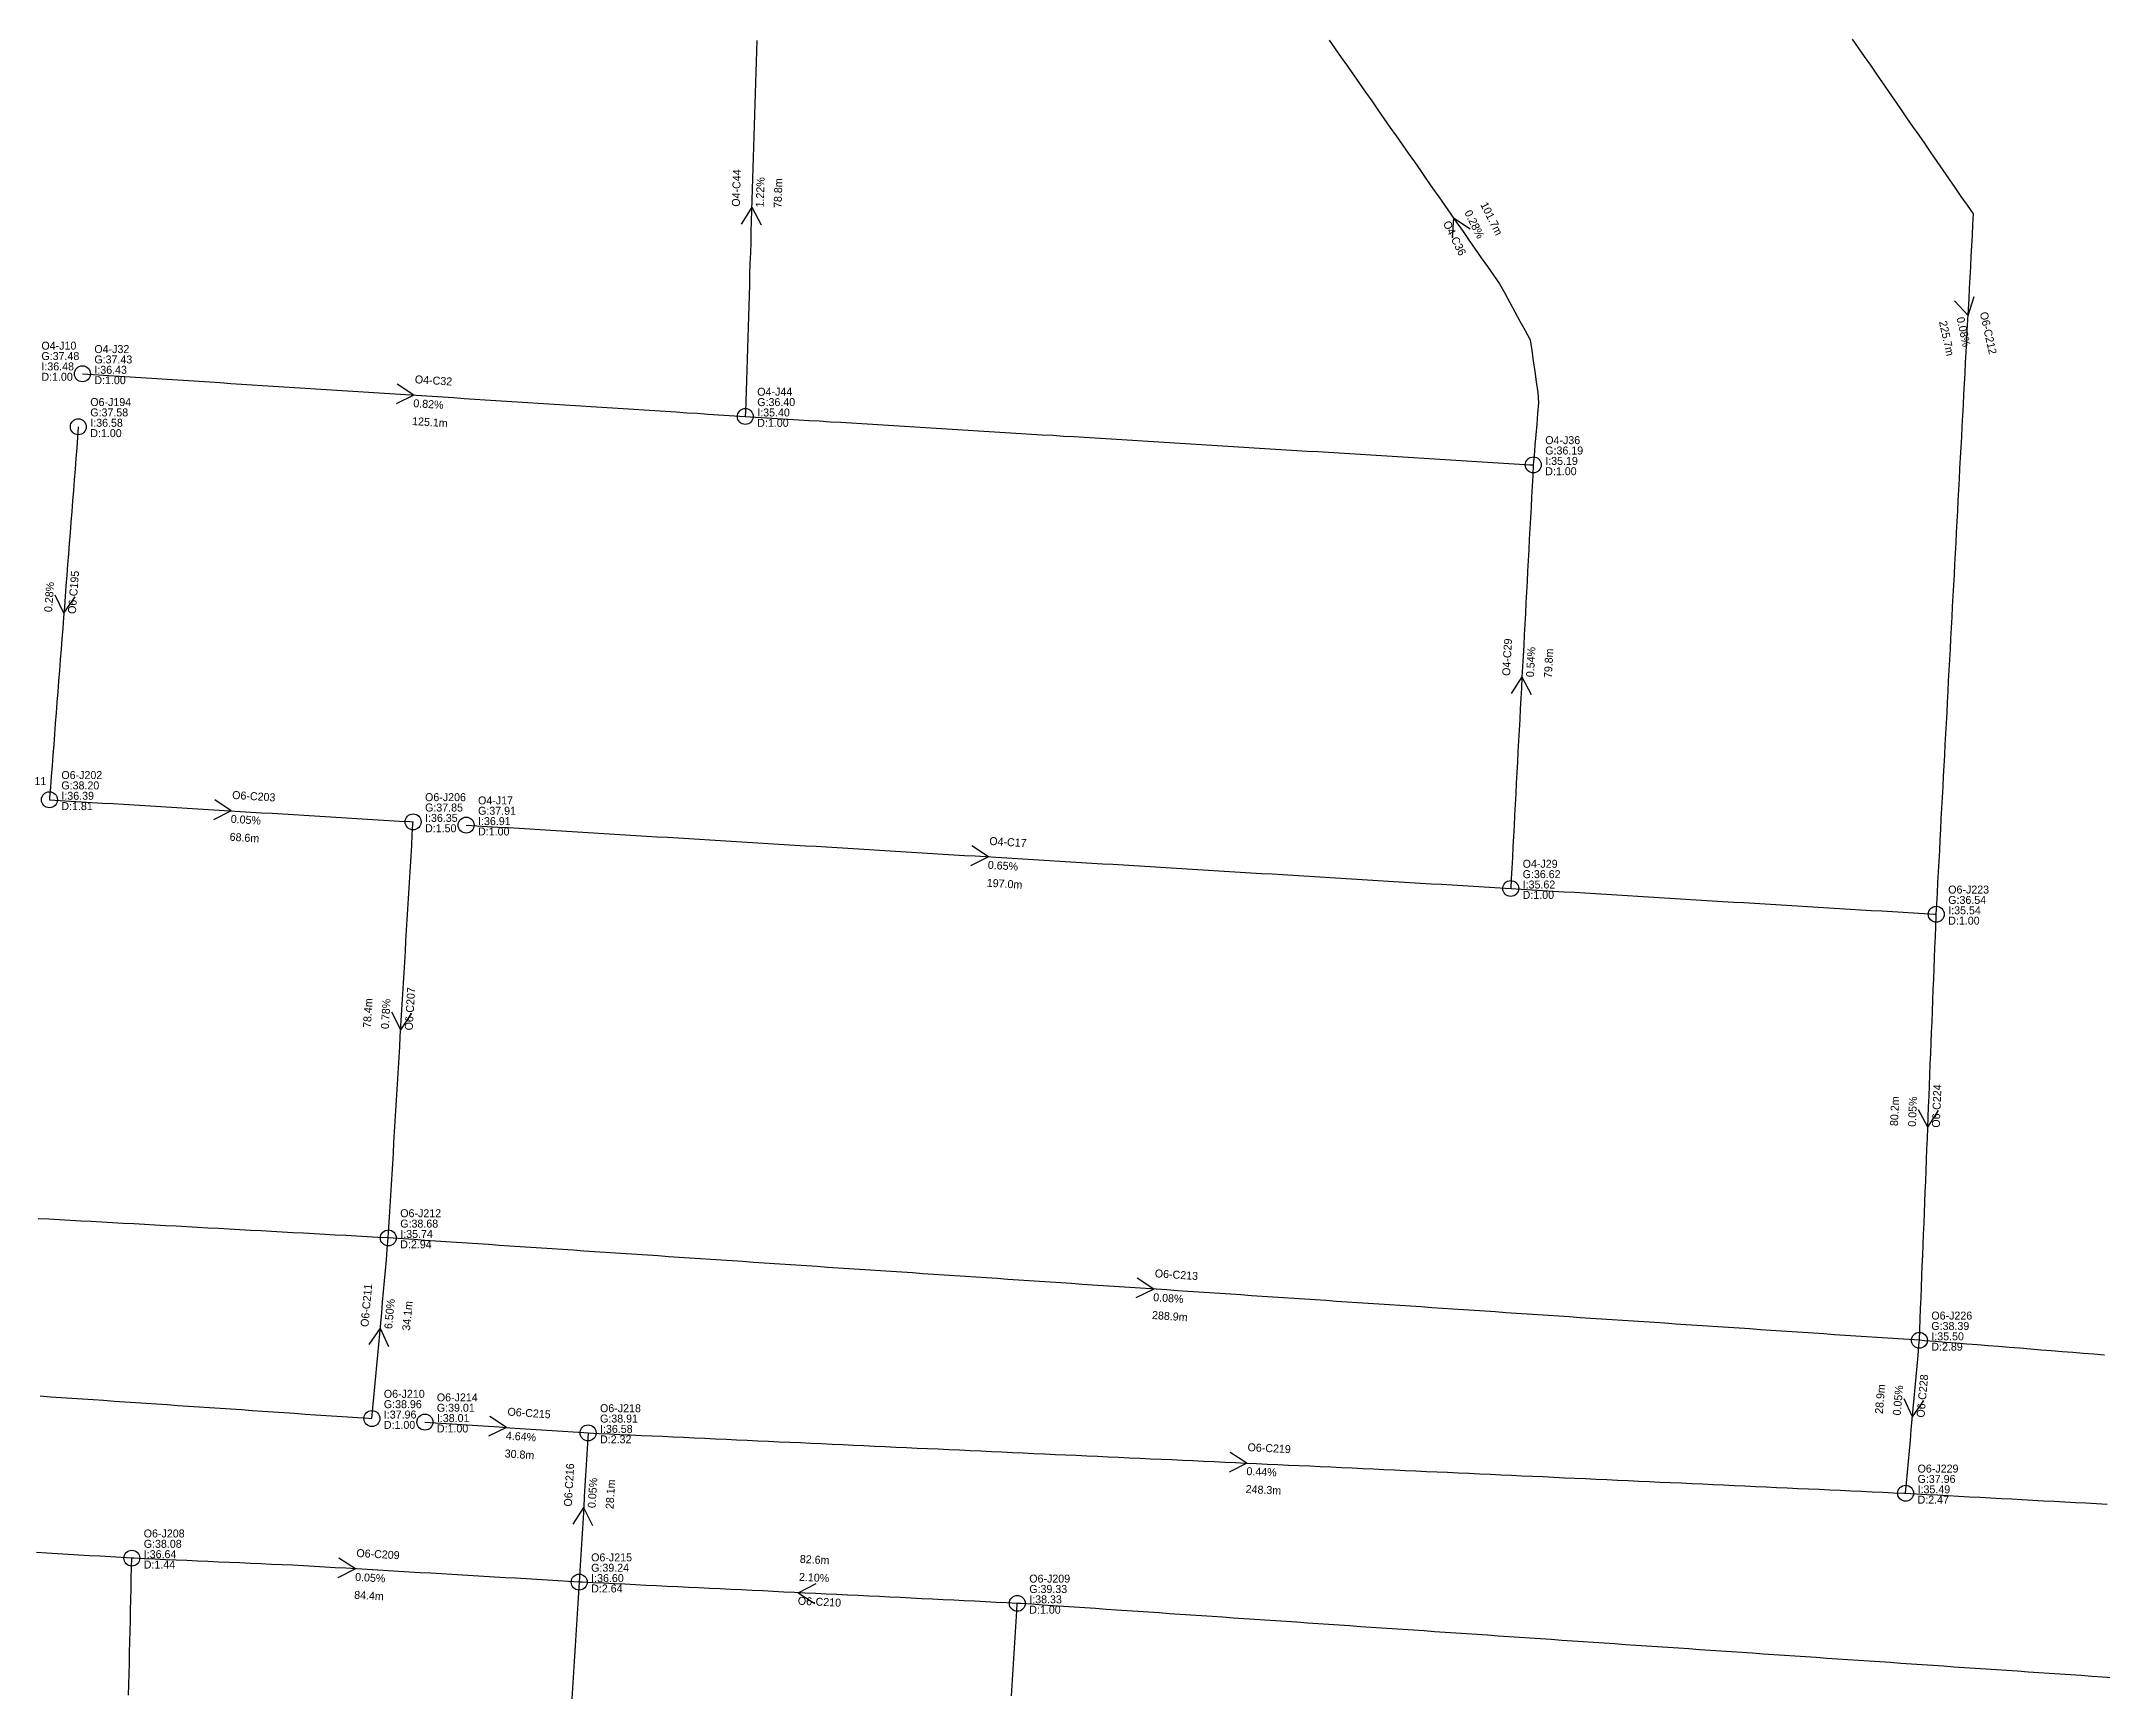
# Model space of a CAD drawing. Header units: metres. Extents: x 607160 to 610559, y 2613470 to 2618337.
# Drawn here: x 609014 to 609402.1, y 2615430.7 to 2615741.9 of the extents above; entities that cross this region are included whole.
import ezdxf

# ---------------------------------------------------------------- set-up
doc = ezdxf.new("R2010")
doc.units = ezdxf.units.M
for name, color, linetype in [('SW-DRAIN-LABELS', 3, 'Continuous'), ('SW-DRAIN-ORPHAN', 8, 'Continuous'), ('SW-DRAIN-SUB-04', 4, 'Continuous'), ('SW-DRAIN-SUB-06', 6, 'Continuous'), ('SW-JUNCTIONS', 7, 'Continuous')]:
    doc.layers.add(name, color=color, linetype=linetype)

msp = doc.modelspace()

# ---------------------------------------------------------------- linework, layer by layer
at = {"layer": 'SW-DRAIN-ORPHAN'}
for points in [[(609146.57, 2615671.27), (609148.57, 2615671.15), (609150.57, 2615671.03), (609152.56, 2615670.91), (609154.56, 2615670.78), (609156.56, 2615670.66), (609158.55, 2615670.54), (609160.55, 2615670.42), (609162.54, 2615670.29), (609164.54, 2615670.17), (609166.54, 2615670.05), (609168.53, 2615669.92), (609170.53, 2615669.8), (609172.53, 2615669.68), (609174.52, 2615669.56), (609176.52, 2615669.43), (609178.51, 2615669.31), (609180.51, 2615669.19), (609182.51, 2615669.07), (609184.5, 2615668.94), (609186.5, 2615668.82), (609188.5, 2615668.7), (609190.49, 2615668.57), (609192.49, 2615668.45), (609194.48, 2615668.33), (609196.48, 2615668.21), (609198.48, 2615668.08), (609200.47, 2615667.96), (609202.47, 2615667.84), (609204.47, 2615667.72), (609206.46, 2615667.59), (609208.46, 2615667.47), (609210.45, 2615667.35), (609212.45, 2615667.22), (609214.45, 2615667.1), (609216.44, 2615666.98), (609218.44, 2615666.86), (609220.44, 2615666.73), (609222.43, 2615666.61), (609224.43, 2615666.49), (609226.42, 2615666.37), (609228.42, 2615666.24), (609230.42, 2615666.12), (609232.41, 2615666), (609234.41, 2615665.88), (609236.41, 2615665.75), (609238.4, 2615665.63), (609240.4, 2615665.51), (609242.39, 2615665.38), (609244.39, 2615665.26), (609246.39, 2615665.14), (609248.38, 2615665.02), (609250.38, 2615664.89), (609252.38, 2615664.77), (609254.37, 2615664.65), (609256.37, 2615664.53), (609258.36, 2615664.4), (609260.36, 2615664.28), (609262.36, 2615664.16), (609264.35, 2615664.03), (609266.35, 2615663.91), (609268.35, 2615663.79), (609270.34, 2615663.67), (609272.34, 2615663.54), (609274.33, 2615663.42), (609276.33, 2615663.3), (609278.33, 2615663.18), (609280.32, 2615663.05), (609282.32, 2615662.93), (609284.31, 2615662.81), (609286.31, 2615662.68), (609288.31, 2615662.56), (609290.3, 2615662.44), (609292.3, 2615662.32), (609294.3, 2615662.19), (609294.92, 2615662.16)], [(609290.67, 2615582.44), (609292.67, 2615582.32), (609294.66, 2615582.2), (609296.66, 2615582.08), (609298.65, 2615581.96), (609300.65, 2615581.84), (609302.65, 2615581.72), (609304.64, 2615581.6), (609306.64, 2615581.48), (609308.64, 2615581.35), (609310.63, 2615581.23), (609312.63, 2615581.11), (609314.62, 2615580.99), (609316.62, 2615580.87), (609318.62, 2615580.75), (609320.61, 2615580.63), (609322.61, 2615580.51), (609324.61, 2615580.39), (609326.6, 2615580.26), (609328.6, 2615580.14), (609330.6, 2615580.02), (609332.59, 2615579.9), (609334.59, 2615579.78), (609336.58, 2615579.66), (609338.58, 2615579.54), (609340.58, 2615579.42), (609342.57, 2615579.3), (609344.57, 2615579.18), (609346.57, 2615579.05), (609348.56, 2615578.93), (609350.56, 2615578.81), (609352.56, 2615578.69), (609354.55, 2615578.57), (609356.55, 2615578.45), (609358.54, 2615578.33), (609360.54, 2615578.21), (609362.54, 2615578.09), (609364.53, 2615577.97), (609366.53, 2615577.84), (609368.53, 2615577.72), (609370.52, 2615577.6), (609370.79, 2615577.59)], [(609013.79, 2615486.94), (609015.79, 2615486.8), (609017.78, 2615486.67), (609019.78, 2615486.53), (609021.77, 2615486.4), (609023.77, 2615486.26), (609025.76, 2615486.13), (609027.76, 2615485.99), (609029.76, 2615485.86), (609031.75, 2615485.72), (609033.75, 2615485.58), (609035.74, 2615485.45), (609037.74, 2615485.31), (609039.73, 2615485.18), (609041.73, 2615485.04), (609043.72, 2615484.91), (609045.72, 2615484.77), (609047.71, 2615484.64), (609049.71, 2615484.5), (609051.7, 2615484.37), (609053.7, 2615484.23), (609055.7, 2615484.09), (609057.69, 2615483.96), (609059.69, 2615483.82), (609061.68, 2615483.69), (609063.68, 2615483.55), (609065.67, 2615483.42), (609067.67, 2615483.28), (609069.66, 2615483.15), (609071.66, 2615483.01), (609073.65, 2615482.88), (609075.65, 2615482.74), (609076.27, 2615482.7)], [(609031.07, 2615456.42), (609029.08, 2615456.53), (609027.08, 2615456.65), (609025.08, 2615456.77), (609023.09, 2615456.89), (609021.09, 2615457), (609019.09, 2615457.12), (609017.1, 2615457.24), (609015.1, 2615457.36), (609013.1, 2615457.47)], [(609404.05, 2615433.91), (609402.05, 2615434.05), (609400.06, 2615434.18), (609398.06, 2615434.32), (609396.07, 2615434.45), (609394.07, 2615434.59), (609392.07, 2615434.72), (609390.08, 2615434.86), (609388.08, 2615434.99), (609386.09, 2615435.13), (609384.09, 2615435.27), (609382.1, 2615435.4), (609380.1, 2615435.54), (609378.11, 2615435.67), (609376.11, 2615435.81), (609374.12, 2615435.94), (609372.12, 2615436.08), (609370.12, 2615436.21), (609368.13, 2615436.35), (609366.13, 2615436.49), (609364.14, 2615436.62), (609362.14, 2615436.76), (609360.15, 2615436.89), (609358.15, 2615437.03), (609356.16, 2615437.16), (609354.16, 2615437.3), (609352.17, 2615437.43), (609350.17, 2615437.57), (609348.18, 2615437.71), (609346.18, 2615437.84), (609344.18, 2615437.98), (609342.19, 2615438.11), (609340.19, 2615438.25), (609338.2, 2615438.38), (609336.2, 2615438.52), (609334.21, 2615438.65), (609332.21, 2615438.79), (609330.22, 2615438.92), (609328.22, 2615439.06), (609326.23, 2615439.2), (609324.23, 2615439.33), (609322.24, 2615439.47), (609320.24, 2615439.6), (609318.24, 2615439.74), (609316.25, 2615439.87), (609314.25, 2615440.01), (609312.26, 2615440.14), (609310.26, 2615440.28), (609308.27, 2615440.42), (609306.27, 2615440.55), (609304.28, 2615440.69), (609302.28, 2615440.82), (609300.29, 2615440.96), (609298.29, 2615441.09), (609296.29, 2615441.23), (609294.3, 2615441.36), (609292.3, 2615441.5), (609290.31, 2615441.64), (609288.31, 2615441.77), (609286.32, 2615441.91), (609284.32, 2615442.04), (609282.33, 2615442.18), (609280.33, 2615442.31), (609278.34, 2615442.45), (609276.34, 2615442.58), (609274.35, 2615442.72), (609272.35, 2615442.86), (609270.35, 2615442.99), (609268.36, 2615443.13), (609266.36, 2615443.26), (609264.37, 2615443.4), (609262.37, 2615443.53), (609260.38, 2615443.67), (609258.38, 2615443.8), (609256.39, 2615443.94), (609254.39, 2615444.08), (609252.4, 2615444.21), (609250.4, 2615444.35), (609248.41, 2615444.48), (609246.41, 2615444.62), (609244.41, 2615444.75), (609242.42, 2615444.89), (609240.42, 2615445.02), (609238.43, 2615445.16), (609236.43, 2615445.3), (609234.44, 2615445.43), (609232.44, 2615445.57), (609230.45, 2615445.7), (609228.45, 2615445.84), (609226.46, 2615445.97), (609224.46, 2615446.11), (609222.47, 2615446.24), (609220.47, 2615446.38), (609218.47, 2615446.52), (609216.48, 2615446.65), (609214.48, 2615446.79), (609212.49, 2615446.92), (609210.49, 2615447.06), (609208.5, 2615447.19), (609206.5, 2615447.33), (609204.51, 2615447.46), (609202.51, 2615447.6), (609200.52, 2615447.74), (609198.52, 2615447.87), (609197.78, 2615447.92)]]:
    msp.add_lwpolyline(points, dxfattribs=at)
at = {"layer": 'SW-DRAIN-SUB-04'}
for p, q in [((609147.78, 2615710.65), (609145.81, 2615707.46)), ((609147.78, 2615710.65), (609149.55, 2615707.34)), ((609279.88, 2615708.64), (609279.66, 2615704.9)), ((609279.88, 2615708.64), (609283.01, 2615706.58)), ((609084.17, 2615675.29), (609080.81, 2615673.62)), ((609084.17, 2615675.29), (609081.05, 2615677.37)), ((609292.79, 2615622.3), (609290.75, 2615619.16)), ((609292.79, 2615622.3), (609294.49, 2615618.96)), ((609192.34, 2615588.41), (609189.21, 2615590.48)), ((609192.34, 2615588.41), (609188.98, 2615586.73))]:
    msp.add_line(p, q, dxfattribs=at)
for points in [[(609148.74, 2615742.02), (609148.68, 2615740.03), (609148.62, 2615738.03), (609148.56, 2615736.03), (609148.49, 2615734.03), (609148.43, 2615732.03), (609148.37, 2615730.03), (609148.31, 2615728.03), (609148.25, 2615726.03), (609148.19, 2615724.03), (609148.13, 2615722.03), (609148.07, 2615720.03), (609148.01, 2615718.04), (609147.94, 2615716.04), (609147.88, 2615714.04), (609147.82, 2615712.04), (609147.76, 2615710.04), (609147.7, 2615708.04), (609147.64, 2615706.04), (609147.58, 2615704.04), (609147.52, 2615702.04), (609147.45, 2615700.04), (609147.39, 2615698.04), (609147.33, 2615696.05), (609147.27, 2615694.05), (609147.21, 2615692.05), (609147.15, 2615690.05), (609147.09, 2615688.05), (609147.03, 2615686.05), (609146.97, 2615684.05), (609146.9, 2615682.05), (609146.84, 2615680.05), (609146.78, 2615678.05), (609146.72, 2615676.06), (609146.66, 2615674.06), (609146.6, 2615672.06), (609146.57, 2615671.27)], [(609256.48, 2615742.11), (609257.63, 2615740.47), (609258.77, 2615738.83), (609259.92, 2615737.19), (609261.06, 2615735.56), (609262.21, 2615733.92), (609263.36, 2615732.28), (609264.5, 2615730.64), (609265.65, 2615729), (609266.79, 2615727.36), (609267.94, 2615725.72), (609269.09, 2615724.08), (609270.23, 2615722.44), (609271.38, 2615720.8), (609272.53, 2615719.16), (609273.67, 2615717.53), (609274.82, 2615715.89), (609275.96, 2615714.25), (609277.11, 2615712.61), (609278.26, 2615710.97), (609279.4, 2615709.33), (609280.55, 2615707.69), (609281.69, 2615706.05), (609282.84, 2615704.41), (609283.99, 2615702.77), (609285.13, 2615701.13), (609286.28, 2615699.5), (609287.42, 2615697.86), (609288.57, 2615696.22), (609289.54, 2615694.47), (609290.5, 2615692.71), (609291.45, 2615690.96), (609292.41, 2615689.2), (609293.37, 2615687.44), (609294.33, 2615685.69), (609294.62, 2615683.71), (609294.91, 2615681.73), (609295.19, 2615679.75), (609295.48, 2615677.77), (609295.77, 2615675.8), (609295.9, 2615673.81), (609295.73, 2615671.82), (609295.56, 2615669.83), (609295.39, 2615667.83), (609295.23, 2615665.84), (609295.06, 2615663.85), (609294.92, 2615662.16)], [(609021.77, 2615679.3), (609023.77, 2615679.17), (609025.77, 2615679.04), (609027.76, 2615678.91), (609029.76, 2615678.78), (609031.75, 2615678.66), (609033.75, 2615678.53), (609035.75, 2615678.4), (609037.74, 2615678.27), (609039.74, 2615678.14), (609041.73, 2615678.01), (609043.73, 2615677.89), (609045.73, 2615677.76), (609047.72, 2615677.63), (609049.72, 2615677.5), (609051.71, 2615677.37), (609053.71, 2615677.24), (609055.7, 2615677.12), (609057.7, 2615676.99), (609059.7, 2615676.86), (609061.69, 2615676.73), (609063.69, 2615676.6), (609065.68, 2615676.47), (609067.68, 2615676.35), (609069.68, 2615676.22), (609071.67, 2615676.09), (609073.67, 2615675.96), (609075.66, 2615675.83), (609077.66, 2615675.71), (609079.66, 2615675.58), (609081.65, 2615675.45), (609083.65, 2615675.32), (609085.64, 2615675.19), (609087.64, 2615675.06), (609089.63, 2615674.94), (609091.63, 2615674.81), (609093.63, 2615674.68), (609095.62, 2615674.55), (609097.62, 2615674.42), (609099.61, 2615674.29), (609101.61, 2615674.17), (609103.61, 2615674.04), (609105.6, 2615673.91), (609107.6, 2615673.78), (609109.59, 2615673.65), (609111.59, 2615673.52), (609113.59, 2615673.4), (609115.58, 2615673.27), (609117.58, 2615673.14), (609119.57, 2615673.01), (609121.57, 2615672.88), (609123.56, 2615672.75), (609125.56, 2615672.63), (609127.56, 2615672.5), (609129.55, 2615672.37), (609131.55, 2615672.24), (609133.54, 2615672.11), (609135.54, 2615671.98), (609137.54, 2615671.86), (609139.53, 2615671.73), (609141.53, 2615671.6), (609143.52, 2615671.47), (609145.52, 2615671.34), (609146.57, 2615671.27)], [(609294.92, 2615662.16), (609294.81, 2615660.16), (609294.7, 2615658.16), (609294.6, 2615656.16), (609294.49, 2615654.17), (609294.38, 2615652.17), (609294.28, 2615650.17), (609294.17, 2615648.18), (609294.06, 2615646.18), (609293.96, 2615644.18), (609293.85, 2615642.18), (609293.75, 2615640.19), (609293.64, 2615638.19), (609293.53, 2615636.19), (609293.43, 2615634.2), (609293.32, 2615632.2), (609293.21, 2615630.2), (609293.11, 2615628.2), (609293, 2615626.21), (609292.89, 2615624.21), (609292.79, 2615622.21), (609292.68, 2615620.22), (609292.57, 2615618.22), (609292.47, 2615616.22), (609292.36, 2615614.22), (609292.26, 2615612.23), (609292.15, 2615610.23), (609292.04, 2615608.23), (609291.94, 2615606.23), (609291.83, 2615604.24), (609291.72, 2615602.24), (609291.62, 2615600.24), (609291.51, 2615598.25), (609291.4, 2615596.25), (609291.3, 2615594.25), (609291.19, 2615592.25), (609291.09, 2615590.26), (609290.98, 2615588.26), (609290.87, 2615586.26), (609290.77, 2615584.27), (609290.67, 2615582.44)], [(609094.01, 2615594.37), (609096, 2615594.25), (609098, 2615594.13), (609100, 2615594.01), (609101.99, 2615593.89), (609103.99, 2615593.77), (609105.99, 2615593.65), (609107.98, 2615593.53), (609109.98, 2615593.4), (609111.98, 2615593.28), (609113.97, 2615593.16), (609115.97, 2615593.04), (609117.96, 2615592.92), (609119.96, 2615592.8), (609121.96, 2615592.68), (609123.95, 2615592.56), (609125.95, 2615592.44), (609127.95, 2615592.32), (609129.94, 2615592.19), (609131.94, 2615592.07), (609133.93, 2615591.95), (609135.93, 2615591.83), (609137.93, 2615591.71), (609139.92, 2615591.59), (609141.92, 2615591.47), (609143.92, 2615591.35), (609145.91, 2615591.23), (609147.91, 2615591.1), (609149.91, 2615590.98), (609151.9, 2615590.86), (609153.9, 2615590.74), (609155.89, 2615590.62), (609157.89, 2615590.5), (609159.89, 2615590.38), (609161.88, 2615590.26), (609163.88, 2615590.14), (609165.88, 2615590.01), (609167.87, 2615589.89), (609169.87, 2615589.77), (609171.86, 2615589.65), (609173.86, 2615589.53), (609175.86, 2615589.41), (609177.85, 2615589.29), (609179.85, 2615589.17), (609181.85, 2615589.05), (609183.84, 2615588.92), (609185.84, 2615588.8), (609187.84, 2615588.68), (609189.83, 2615588.56), (609191.83, 2615588.44), (609193.82, 2615588.32), (609195.82, 2615588.2), (609197.82, 2615588.08), (609199.81, 2615587.96), (609201.81, 2615587.83), (609203.81, 2615587.71), (609205.8, 2615587.59), (609207.8, 2615587.47), (609209.8, 2615587.35), (609211.79, 2615587.23), (609213.79, 2615587.11), (609215.78, 2615586.99), (609217.78, 2615586.87), (609219.78, 2615586.74), (609221.77, 2615586.62), (609223.77, 2615586.5), (609225.77, 2615586.38), (609227.76, 2615586.26), (609229.76, 2615586.14), (609231.75, 2615586.02), (609233.75, 2615585.9), (609235.75, 2615585.78), (609237.74, 2615585.65), (609239.74, 2615585.53), (609241.74, 2615585.41), (609243.73, 2615585.29), (609245.73, 2615585.17), (609247.73, 2615585.05), (609249.72, 2615584.93), (609251.72, 2615584.81), (609253.71, 2615584.69), (609255.71, 2615584.56), (609257.71, 2615584.44), (609259.7, 2615584.32), (609261.7, 2615584.2), (609263.7, 2615584.08), (609265.69, 2615583.96), (609267.69, 2615583.84), (609269.69, 2615583.72), (609271.68, 2615583.6), (609273.68, 2615583.47), (609275.67, 2615583.35), (609277.67, 2615583.23), (609279.67, 2615583.11), (609281.66, 2615582.99), (609283.66, 2615582.87), (609285.66, 2615582.75), (609287.65, 2615582.63), (609289.65, 2615582.51), (609290.67, 2615582.44)]]:
    msp.add_lwpolyline(points, dxfattribs=at)
at = {"layer": 'SW-DRAIN-SUB-06'}
for p, q in [((609376.78, 2615690.29), (609374.25, 2615693.06)), ((609376.78, 2615690.29), (609377.91, 2615693.87)), ((609018.28, 2615634.23), (609016.66, 2615637.62)), ((609018.28, 2615634.23), (609020.4, 2615637.33)), ((609049.79, 2615597.06), (609046.67, 2615599.13)), ((609049.79, 2615597.06), (609046.44, 2615595.38)), ((609081.69, 2615555.83), (609080.01, 2615559.18)), ((609081.69, 2615555.83), (609083.76, 2615558.96)), ((609369.2, 2615537.5), (609367.45, 2615540.82)), ((609369.2, 2615537.5), (609371.2, 2615540.67)), ((609223.48, 2615507.05), (609220.37, 2615509.14)), ((609223.48, 2615507.05), (609220.12, 2615505.4)), ((609077.84, 2615499.69), (609075.68, 2615496.62)), ((609077.84, 2615499.69), (609079.42, 2615496.28)), ((609366.31, 2615483.02), (609364.74, 2615486.43)), ((609366.31, 2615483.02), (609368.47, 2615486.09)), ((609101.61, 2615481.01), (609098.24, 2615479.36)), ((609101.61, 2615481.01), (609098.49, 2615483.1)), ((609240.99, 2615474.31), (609237.66, 2615472.59)), ((609240.99, 2615474.31), (609237.83, 2615476.33)), ((609116.13, 2615465.96), (609114.07, 2615462.82)), ((609116.13, 2615465.96), (609117.81, 2615462.6)), ((609073.2, 2615454.4), (609069.86, 2615452.7)), ((609073.2, 2615454.4), (609070.06, 2615456.45)), ((609156.54, 2615449.92), (609159.88, 2615451.64)), ((609156.54, 2615449.92), (609159.69, 2615447.89))]:
    msp.add_line(p, q, dxfattribs=at)
for points in [[(609370.79, 2615577.59), (609370.9, 2615579.58), (609371, 2615581.58), (609371.11, 2615583.58), (609371.21, 2615585.57), (609371.32, 2615587.57), (609371.43, 2615589.57), (609371.53, 2615591.57), (609371.64, 2615593.56), (609371.74, 2615595.56), (609371.85, 2615597.56), (609371.96, 2615599.55), (609372.06, 2615601.55), (609372.17, 2615603.55), (609372.28, 2615605.55), (609372.38, 2615607.54), (609372.49, 2615609.54), (609372.59, 2615611.54), (609372.7, 2615613.54), (609372.81, 2615615.53), (609372.91, 2615617.53), (609373.02, 2615619.53), (609373.12, 2615621.52), (609373.23, 2615623.52), (609373.34, 2615625.52), (609373.44, 2615627.52), (609373.55, 2615629.51), (609373.66, 2615631.51), (609373.76, 2615633.51), (609373.87, 2615635.5), (609373.97, 2615637.5), (609374.08, 2615639.5), (609374.19, 2615641.5), (609374.29, 2615643.49), (609374.4, 2615645.49), (609374.51, 2615647.49), (609374.61, 2615649.48), (609374.72, 2615651.48), (609374.82, 2615653.48), (609374.93, 2615655.48), (609375.04, 2615657.47), (609375.14, 2615659.47), (609375.25, 2615661.47), (609375.35, 2615663.46), (609375.46, 2615665.46), (609375.57, 2615667.46), (609375.67, 2615669.46), (609375.78, 2615671.45), (609375.89, 2615673.45), (609375.99, 2615675.45), (609376.1, 2615677.44), (609376.2, 2615679.44), (609376.31, 2615681.44), (609376.42, 2615683.44), (609376.52, 2615685.43), (609376.63, 2615687.43), (609376.74, 2615689.43), (609376.84, 2615691.43), (609376.95, 2615693.42), (609377.05, 2615695.42), (609377.16, 2615697.42), (609377.27, 2615699.41), (609377.37, 2615701.41), (609377.48, 2615703.41), (609377.59, 2615705.41), (609377.69, 2615707.4), (609377.77, 2615709.39), (609376.64, 2615711.04), (609375.5, 2615712.68), (609374.36, 2615714.33), (609373.22, 2615715.97), (609372.09, 2615717.62), (609370.95, 2615719.26), (609369.81, 2615720.91), (609368.67, 2615722.55), (609367.54, 2615724.2), (609366.4, 2615725.84), (609365.26, 2615727.49), (609364.12, 2615729.13), (609362.99, 2615730.78), (609361.85, 2615732.42), (609360.71, 2615734.07), (609359.57, 2615735.71), (609358.44, 2615737.36), (609357.3, 2615739), (609356.16, 2615740.65), (609355.02, 2615742.29)], [(609021, 2615669.33), (609020.85, 2615667.33), (609020.69, 2615665.34), (609020.54, 2615663.35), (609020.38, 2615661.35), (609020.23, 2615659.36), (609020.07, 2615657.36), (609019.92, 2615655.37), (609019.77, 2615653.38), (609019.61, 2615651.38), (609019.46, 2615649.39), (609019.3, 2615647.39), (609019.15, 2615645.4), (609018.99, 2615643.41), (609018.84, 2615641.41), (609018.68, 2615639.42), (609018.53, 2615637.42), (609018.37, 2615635.43), (609018.22, 2615633.44), (609018.06, 2615631.44), (609017.91, 2615629.45), (609017.76, 2615627.45), (609017.6, 2615625.46), (609017.45, 2615623.47), (609017.29, 2615621.47), (609017.14, 2615619.48), (609016.98, 2615617.48), (609016.83, 2615615.49), (609016.67, 2615613.5), (609016.52, 2615611.5), (609016.36, 2615609.51), (609016.21, 2615607.51), (609016.06, 2615605.52), (609015.9, 2615603.53), (609015.75, 2615601.53), (609015.59, 2615599.54), (609015.56, 2615599.14)], [(609015.56, 2615599.14), (609017.56, 2615599.02), (609019.55, 2615598.9), (609021.55, 2615598.78), (609023.55, 2615598.65), (609025.54, 2615598.53), (609027.54, 2615598.41), (609029.53, 2615598.29), (609031.53, 2615598.17), (609033.53, 2615598.05), (609035.52, 2615597.93), (609037.52, 2615597.81), (609039.52, 2615597.68), (609041.51, 2615597.56), (609043.51, 2615597.44), (609045.51, 2615597.32), (609047.5, 2615597.2), (609049.5, 2615597.08), (609051.49, 2615596.96), (609053.49, 2615596.83), (609055.49, 2615596.71), (609057.48, 2615596.59), (609059.48, 2615596.47), (609061.48, 2615596.35), (609063.47, 2615596.23), (609065.47, 2615596.11), (609067.46, 2615595.99), (609069.46, 2615595.86), (609071.46, 2615595.74), (609073.45, 2615595.62), (609075.45, 2615595.5), (609077.45, 2615595.38), (609079.44, 2615595.26), (609081.44, 2615595.14), (609083.44, 2615595.02), (609084.03, 2615594.98)], [(609079.36, 2615516.68), (609079.48, 2615518.68), (609079.6, 2615520.67), (609079.72, 2615522.67), (609079.84, 2615524.67), (609079.95, 2615526.66), (609080.07, 2615528.66), (609080.19, 2615530.66), (609080.31, 2615532.65), (609080.43, 2615534.65), (609080.55, 2615536.65), (609080.67, 2615538.64), (609080.79, 2615540.64), (609080.91, 2615542.64), (609081.03, 2615544.63), (609081.14, 2615546.63), (609081.26, 2615548.62), (609081.38, 2615550.62), (609081.5, 2615552.62), (609081.62, 2615554.61), (609081.74, 2615556.61), (609081.86, 2615558.61), (609081.98, 2615560.6), (609082.1, 2615562.6), (609082.22, 2615564.6), (609082.33, 2615566.59), (609082.45, 2615568.59), (609082.57, 2615570.59), (609082.69, 2615572.58), (609082.81, 2615574.58), (609082.93, 2615576.58), (609083.05, 2615578.57), (609083.17, 2615580.57), (609083.29, 2615582.56), (609083.41, 2615584.56), (609083.52, 2615586.56), (609083.64, 2615588.55), (609083.76, 2615590.55), (609083.88, 2615592.55), (609084, 2615594.54), (609084.03, 2615594.98)], [(609367.61, 2615497.42), (609367.69, 2615499.42), (609367.77, 2615501.41), (609367.84, 2615503.41), (609367.92, 2615505.41), (609368, 2615507.41), (609368.08, 2615509.41), (609368.16, 2615511.41), (609368.24, 2615513.4), (609368.32, 2615515.4), (609368.4, 2615517.4), (609368.48, 2615519.4), (609368.56, 2615521.4), (609368.64, 2615523.4), (609368.72, 2615525.39), (609368.8, 2615527.39), (609368.88, 2615529.39), (609368.95, 2615531.39), (609369.03, 2615533.39), (609369.11, 2615535.39), (609369.19, 2615537.39), (609369.27, 2615539.38), (609369.35, 2615541.38), (609369.43, 2615543.38), (609369.51, 2615545.38), (609369.59, 2615547.38), (609369.67, 2615549.38), (609369.75, 2615551.37), (609369.83, 2615553.37), (609369.91, 2615555.37), (609369.99, 2615557.37), (609370.07, 2615559.37), (609370.14, 2615561.37), (609370.22, 2615563.37), (609370.3, 2615565.36), (609370.38, 2615567.36), (609370.46, 2615569.36), (609370.54, 2615571.36), (609370.62, 2615573.36), (609370.7, 2615575.36), (609370.78, 2615577.35), (609370.79, 2615577.59)], [(609079.36, 2615516.68), (609077.36, 2615516.79), (609075.37, 2615516.9), (609073.37, 2615517.01), (609071.37, 2615517.12), (609069.37, 2615517.23), (609067.38, 2615517.34), (609065.38, 2615517.45), (609063.38, 2615517.56), (609061.39, 2615517.67), (609059.39, 2615517.78), (609057.39, 2615517.89), (609055.4, 2615518), (609053.4, 2615518.11), (609051.4, 2615518.22), (609049.4, 2615518.33), (609047.41, 2615518.44), (609045.41, 2615518.55), (609043.41, 2615518.66), (609041.42, 2615518.77), (609039.42, 2615518.88), (609037.42, 2615518.99), (609035.43, 2615519.1), (609033.43, 2615519.21), (609031.43, 2615519.32), (609029.43, 2615519.43), (609027.44, 2615519.54), (609025.44, 2615519.65), (609023.44, 2615519.76), (609021.45, 2615519.86), (609019.45, 2615519.97), (609017.45, 2615520.08), (609015.46, 2615520.19), (609013.46, 2615520.3)], [(609076.27, 2615482.7), (609076.45, 2615484.69), (609076.64, 2615486.68), (609076.82, 2615488.67), (609077.01, 2615490.66), (609077.19, 2615492.66), (609077.38, 2615494.65), (609077.56, 2615496.64), (609077.75, 2615498.63), (609077.93, 2615500.62), (609078.11, 2615502.61), (609078.28, 2615504.61), (609078.46, 2615506.6), (609078.64, 2615508.59), (609078.82, 2615510.58), (609078.99, 2615512.57), (609079.17, 2615514.57), (609079.36, 2615516.68)], [(609367.61, 2615497.42), (609365.61, 2615497.55), (609363.62, 2615497.68), (609361.62, 2615497.82), (609359.62, 2615497.95), (609357.63, 2615498.08), (609355.63, 2615498.22), (609353.64, 2615498.35), (609351.64, 2615498.48), (609349.65, 2615498.62), (609347.65, 2615498.75), (609345.66, 2615498.88), (609343.66, 2615499.02), (609341.66, 2615499.15), (609339.67, 2615499.28), (609337.67, 2615499.42), (609335.68, 2615499.55), (609333.68, 2615499.68), (609331.69, 2615499.82), (609329.69, 2615499.95), (609327.7, 2615500.08), (609325.7, 2615500.22), (609323.7, 2615500.35), (609321.71, 2615500.48), (609319.71, 2615500.62), (609317.72, 2615500.75), (609315.72, 2615500.88), (609313.73, 2615501.02), (609311.73, 2615501.15), (609309.74, 2615501.28), (609307.74, 2615501.42), (609305.74, 2615501.55), (609303.75, 2615501.68), (609301.75, 2615501.82), (609299.76, 2615501.95), (609297.76, 2615502.08), (609295.77, 2615502.22), (609293.77, 2615502.35), (609291.78, 2615502.49), (609289.78, 2615502.62), (609287.78, 2615502.75), (609285.79, 2615502.89), (609283.79, 2615503.02), (609281.8, 2615503.15), (609279.8, 2615503.29), (609277.81, 2615503.42), (609275.81, 2615503.55), (609273.82, 2615503.69), (609271.82, 2615503.82), (609269.82, 2615503.95), (609267.83, 2615504.09), (609265.83, 2615504.22), (609263.84, 2615504.35), (609261.84, 2615504.49), (609259.85, 2615504.62), (609257.85, 2615504.75), (609255.86, 2615504.89), (609253.86, 2615505.02), (609251.86, 2615505.15), (609249.87, 2615505.29), (609247.87, 2615505.42), (609245.88, 2615505.55), (609243.88, 2615505.69), (609241.89, 2615505.82), (609239.89, 2615505.95), (609237.9, 2615506.09), (609235.9, 2615506.22), (609233.9, 2615506.35), (609231.91, 2615506.49), (609229.91, 2615506.62), (609227.92, 2615506.75), (609225.92, 2615506.89), (609223.93, 2615507.02), (609221.93, 2615507.15), (609219.94, 2615507.29), (609217.94, 2615507.42), (609215.94, 2615507.55), (609213.95, 2615507.69), (609211.95, 2615507.82), (609209.96, 2615507.95), (609207.96, 2615508.09), (609205.97, 2615508.22), (609203.97, 2615508.35), (609201.98, 2615508.49), (609199.98, 2615508.62), (609197.98, 2615508.75), (609195.99, 2615508.89), (609193.99, 2615509.02), (609192, 2615509.15), (609190, 2615509.29), (609188.01, 2615509.42), (609186.01, 2615509.55), (609184.02, 2615509.69), (609182.02, 2615509.82), (609180.02, 2615509.95), (609178.03, 2615510.09), (609176.03, 2615510.22), (609174.04, 2615510.35), (609172.04, 2615510.49), (609170.05, 2615510.62), (609168.05, 2615510.75), (609166.06, 2615510.89), (609164.06, 2615511.02), (609162.06, 2615511.15), (609160.07, 2615511.29), (609158.07, 2615511.42), (609156.08, 2615511.55), (609154.08, 2615511.69), (609152.09, 2615511.82), (609150.09, 2615511.95), (609148.1, 2615512.09), (609146.1, 2615512.22), (609144.1, 2615512.35), (609142.11, 2615512.49), (609140.11, 2615512.62), (609138.12, 2615512.75), (609136.12, 2615512.89), (609134.13, 2615513.02), (609132.13, 2615513.15), (609130.14, 2615513.29), (609128.14, 2615513.42), (609126.15, 2615513.55), (609124.15, 2615513.69), (609122.15, 2615513.82), (609120.16, 2615513.95), (609118.16, 2615514.09), (609116.17, 2615514.22), (609114.17, 2615514.36), (609112.18, 2615514.49), (609110.18, 2615514.62), (609108.19, 2615514.76), (609106.19, 2615514.89), (609104.19, 2615515.02), (609102.2, 2615515.16), (609100.2, 2615515.29), (609098.21, 2615515.42), (609096.21, 2615515.56), (609094.22, 2615515.69), (609092.22, 2615515.82), (609090.23, 2615515.96), (609088.23, 2615516.09), (609086.23, 2615516.22), (609084.24, 2615516.36), (609082.24, 2615516.49), (609080.25, 2615516.62), (609079.36, 2615516.68)], [(609365.02, 2615468.63), (609365.2, 2615470.62), (609365.38, 2615472.61), (609365.55, 2615474.61), (609365.73, 2615476.6), (609365.91, 2615478.59), (609366.09, 2615480.58), (609366.27, 2615482.57), (609366.45, 2615484.57), (609366.63, 2615486.56), (609366.81, 2615488.55), (609366.99, 2615490.54), (609367.17, 2615492.53), (609367.35, 2615494.53), (609367.53, 2615496.52), (609367.61, 2615497.42)], [(609402.46, 2615494.64), (609400.46, 2615494.8), (609398.47, 2615494.96), (609396.47, 2615495.11), (609394.48, 2615495.27), (609392.49, 2615495.43), (609390.49, 2615495.59), (609388.5, 2615495.75), (609386.51, 2615495.91), (609384.51, 2615496.07), (609382.52, 2615496.23), (609380.53, 2615496.39), (609378.53, 2615496.55), (609376.54, 2615496.7), (609374.54, 2615496.86), (609372.55, 2615497.02), (609370.56, 2615497.18), (609368.56, 2615497.34), (609367.61, 2615497.42)], [(609086.25, 2615482.03), (609086.25, 2615482.03), (609088.24, 2615481.9), (609090.24, 2615481.77), (609092.23, 2615481.64), (609094.23, 2615481.5), (609096.22, 2615481.37), (609098.22, 2615481.24), (609100.22, 2615481.11), (609102.21, 2615480.97), (609104.21, 2615480.84), (609106.2, 2615480.71), (609108.2, 2615480.57), (609110.19, 2615480.44), (609112.19, 2615480.31), (609114.18, 2615480.18), (609116.18, 2615480.04), (609116.97, 2615479.99)], [(609116.97, 2615479.99), (609116.85, 2615477.99), (609116.73, 2615476), (609116.61, 2615474), (609116.49, 2615472.01), (609116.38, 2615470.01), (609116.26, 2615468.01), (609116.14, 2615466.02), (609116.02, 2615464.02), (609115.9, 2615462.02), (609115.78, 2615460.03), (609115.66, 2615458.03), (609115.55, 2615456.03), (609115.43, 2615454.04), (609115.3, 2615451.92)], [(609116.97, 2615479.99), (609118.97, 2615479.9), (609120.96, 2615479.81), (609122.96, 2615479.72), (609124.96, 2615479.63), (609126.96, 2615479.53), (609128.96, 2615479.44), (609130.95, 2615479.35), (609132.95, 2615479.26), (609134.95, 2615479.17), (609136.95, 2615479.08), (609138.94, 2615478.98), (609140.94, 2615478.89), (609142.94, 2615478.8), (609144.94, 2615478.71), (609146.94, 2615478.62), (609148.93, 2615478.53), (609150.93, 2615478.44), (609152.93, 2615478.34), (609154.93, 2615478.25), (609156.93, 2615478.16), (609158.92, 2615478.07), (609160.92, 2615477.98), (609162.92, 2615477.89), (609164.92, 2615477.8), (609166.92, 2615477.7), (609168.91, 2615477.61), (609170.91, 2615477.52), (609172.91, 2615477.43), (609174.91, 2615477.34), (609176.91, 2615477.25), (609178.9, 2615477.15), (609180.9, 2615477.06), (609182.9, 2615476.97), (609184.9, 2615476.88), (609186.89, 2615476.79), (609188.89, 2615476.7), (609190.89, 2615476.61), (609192.89, 2615476.51), (609194.89, 2615476.42), (609196.88, 2615476.33), (609198.88, 2615476.24), (609200.88, 2615476.15), (609202.88, 2615476.06), (609204.88, 2615475.96), (609206.87, 2615475.87), (609208.87, 2615475.78), (609210.87, 2615475.69), (609212.87, 2615475.6), (609214.87, 2615475.51), (609216.86, 2615475.42), (609218.86, 2615475.32), (609220.86, 2615475.23), (609222.86, 2615475.14), (609224.85, 2615475.05), (609226.85, 2615474.96), (609228.85, 2615474.87), (609230.85, 2615474.78), (609232.85, 2615474.68), (609234.84, 2615474.59), (609236.84, 2615474.5), (609238.84, 2615474.41), (609240.84, 2615474.32), (609242.84, 2615474.23), (609244.83, 2615474.13), (609246.83, 2615474.04), (609248.83, 2615473.95), (609250.83, 2615473.86), (609252.83, 2615473.77), (609254.82, 2615473.68), (609256.82, 2615473.59), (609258.82, 2615473.49), (609260.82, 2615473.4), (609262.82, 2615473.31), (609264.81, 2615473.22), (609266.81, 2615473.13), (609268.81, 2615473.04), (609270.81, 2615472.95), (609272.8, 2615472.85), (609274.8, 2615472.76), (609276.8, 2615472.67), (609278.8, 2615472.58), (609280.8, 2615472.49), (609282.79, 2615472.4), (609284.79, 2615472.3), (609286.79, 2615472.21), (609288.79, 2615472.12), (609290.79, 2615472.03), (609292.78, 2615471.94), (609294.78, 2615471.85), (609296.78, 2615471.76), (609298.78, 2615471.66), (609300.78, 2615471.57), (609302.77, 2615471.48), (609304.77, 2615471.39), (609306.77, 2615471.3), (609308.77, 2615471.21), (609310.76, 2615471.12), (609312.76, 2615471.02), (609314.76, 2615470.93), (609316.76, 2615470.84), (609318.76, 2615470.75), (609320.75, 2615470.66), (609322.75, 2615470.57), (609324.75, 2615470.47), (609326.75, 2615470.38), (609328.75, 2615470.29), (609330.74, 2615470.2), (609332.74, 2615470.11), (609334.74, 2615470.02), (609336.74, 2615469.93), (609338.74, 2615469.83), (609340.73, 2615469.74), (609342.73, 2615469.65), (609344.73, 2615469.56), (609346.73, 2615469.47), (609348.73, 2615469.38), (609350.72, 2615469.28), (609352.72, 2615469.19), (609354.72, 2615469.1), (609356.72, 2615469.01), (609358.71, 2615468.92), (609360.71, 2615468.83), (609362.71, 2615468.74), (609364.71, 2615468.64), (609365.02, 2615468.63)], [(609365.02, 2615468.63), (609367.01, 2615468.52), (609369.01, 2615468.42), (609371.01, 2615468.31), (609373.01, 2615468.2), (609375, 2615468.09), (609377, 2615467.99), (609379, 2615467.88), (609380.99, 2615467.77), (609382.99, 2615467.67), (609384.99, 2615467.56), (609386.99, 2615467.45), (609388.98, 2615467.34), (609390.98, 2615467.24), (609392.98, 2615467.13), (609394.97, 2615467.02), (609396.97, 2615466.92), (609398.97, 2615466.81), (609400.97, 2615466.7), (609402.96, 2615466.6)], [(609030.47, 2615430.66), (609030.51, 2615432.66), (609030.56, 2615434.66), (609030.61, 2615436.66), (609030.66, 2615438.66), (609030.7, 2615440.66), (609030.75, 2615442.66), (609030.8, 2615444.66), (609030.84, 2615446.66), (609030.89, 2615448.66), (609030.94, 2615450.66), (609030.98, 2615452.66), (609031.03, 2615454.66), (609031.07, 2615456.42)], [(609115.3, 2615451.92), (609113.3, 2615452.04), (609111.31, 2615452.16), (609109.31, 2615452.27), (609107.32, 2615452.39), (609105.32, 2615452.51), (609103.32, 2615452.63), (609101.33, 2615452.74), (609099.33, 2615452.86), (609097.33, 2615452.98), (609095.34, 2615453.1), (609093.34, 2615453.21), (609091.34, 2615453.33), (609089.35, 2615453.45), (609087.35, 2615453.57), (609085.35, 2615453.68), (609083.36, 2615453.8), (609081.36, 2615453.92), (609079.36, 2615454.04), (609077.37, 2615454.15), (609075.37, 2615454.27), (609073.37, 2615454.39), (609071.38, 2615454.51), (609069.38, 2615454.63), (609067.38, 2615454.74), (609065.39, 2615454.86), (609063.39, 2615454.98), (609061.39, 2615455.08), (609059.4, 2615455.17), (609057.4, 2615455.26), (609055.4, 2615455.35), (609053.4, 2615455.43), (609051.4, 2615455.52), (609049.41, 2615455.61), (609047.41, 2615455.7), (609045.41, 2615455.79), (609043.41, 2615455.87), (609041.41, 2615455.96), (609039.42, 2615456.05), (609037.42, 2615456.14), (609035.42, 2615456.23), (609033.42, 2615456.31), (609031.42, 2615456.4), (609031.07, 2615456.42)], [(609115.3, 2615451.92), (609115.17, 2615449.92), (609115.05, 2615447.93), (609114.92, 2615445.93), (609114.79, 2615443.94), (609114.66, 2615441.94), (609114.54, 2615439.94), (609114.41, 2615437.95), (609114.28, 2615435.95), (609114.15, 2615433.96), (609114.03, 2615431.96), (609113.9, 2615429.96)], [(609197.78, 2615447.92), (609195.78, 2615448.02), (609193.79, 2615448.11), (609191.79, 2615448.21), (609189.79, 2615448.31), (609187.79, 2615448.41), (609185.8, 2615448.5), (609183.8, 2615448.6), (609181.8, 2615448.7), (609179.8, 2615448.79), (609177.81, 2615448.89), (609175.81, 2615448.99), (609173.81, 2615449.08), (609171.81, 2615449.18), (609169.82, 2615449.28), (609167.82, 2615449.37), (609165.82, 2615449.47), (609163.82, 2615449.57), (609161.82, 2615449.66), (609159.83, 2615449.76), (609157.83, 2615449.86), (609155.83, 2615449.95), (609153.83, 2615450.05), (609151.84, 2615450.15), (609149.84, 2615450.25), (609147.84, 2615450.34), (609145.84, 2615450.44), (609143.85, 2615450.54), (609141.85, 2615450.63), (609139.85, 2615450.73), (609137.85, 2615450.83), (609135.85, 2615450.92), (609133.86, 2615451.02), (609131.86, 2615451.12), (609129.86, 2615451.21), (609127.86, 2615451.31), (609125.87, 2615451.41), (609123.87, 2615451.5), (609121.87, 2615451.6), (609119.87, 2615451.7), (609117.88, 2615451.8), (609115.88, 2615451.89), (609115.3, 2615451.92)], [(609196.67, 2615430.54), (609196.8, 2615432.54), (609196.92, 2615434.53), (609197.05, 2615436.53), (609197.18, 2615438.52), (609197.31, 2615440.52), (609197.44, 2615442.52), (609197.56, 2615444.51), (609197.69, 2615446.51), (609197.78, 2615447.92)]]:
    msp.add_lwpolyline(points, dxfattribs=at)
at = {"layer": 'SW-JUNCTIONS'}
for centre in [(609021.77, 2615679.3), (609146.57, 2615671.27), (609021, 2615669.33), (609294.92, 2615662.16), (609015.56, 2615599.14), (609084.03, 2615594.98), (609094.01, 2615594.37), (609290.67, 2615582.44), (609370.79, 2615577.59), (609079.36, 2615516.68), (609367.61, 2615497.42), (609076.27, 2615482.7), (609086.25, 2615482.03), (609116.97, 2615479.99), (609365.02, 2615468.63), (609031.07, 2615456.42), (609115.3, 2615451.92), (609197.78, 2615447.92)]:
    msp.add_circle(centre, 1.5, dxfattribs=at)

# ---------------------------------------------------------------- texts
at = {"layer": 'SW-DRAIN-LABELS', "color": 3}
for s, rotation, p in [('O4-C44', 88.2479, (609145.53, 2615710.72)), ('O4-C36', -63.3882, (609277.87, 2615707.63)), ('O6-C212', -77.4954, (609378.98, 2615690.78)), ('O4-C32', -3.6784, (609084.32, 2615677.53)), ('O6-C195', 85.5672, (609020.52, 2615634.06)), ('O4-C29', 86.9501, (609290.55, 2615622.42)), ('O6-C203', -3.4772, (609049.93, 2615599.31)), ('O4-C17', -3.4715, (609192.47, 2615590.65)), ('O6-C207', 86.5889, (609083.94, 2615555.7)), ('O6-C224', 87.7267, (609371.45, 2615537.41)), ('O6-C213', -3.8236, (609223.63, 2615509.29)), ('O6-C211', 84.8024, (609075.6, 2615499.89)), ('O6-C228', 84.8607, (609368.55, 2615482.82)), ('O6-C215', -3.8052, (609101.76, 2615483.26)), ('O6-C219', -2.6224, (609241.1, 2615476.56)), ('O6-C216', 86.6022, (609113.89, 2615466.09)), ('O6-C209', -3.0555, (609073.32, 2615456.65)), ('O6-C210', -2.776, (609156.43, 2615447.67))]:
    msp.add_text(s, height=1.5, rotation=rotation, dxfattribs=at).set_placement(p)
at = {"layer": 'SW-DRAIN-LABELS', "color": 2}
for s, rotation, p in [('1.22%', 88.2479, (609150.03, 2615710.58)), ('78.8m', 88.2479, (609153.4, 2615710.48)), ('0.28%', -63.3882, (609281.9, 2615709.65)), ('101.7m', -63.3882, (609284.91, 2615711.16)), ('225.7m', -77.4954, (609371.29, 2615689.08)), ('0.08%', -77.4954, (609374.58, 2615689.81)), ('125.1m', -3.6784, (609083.81, 2615669.67)), ('0.82%', -3.6784, (609084.03, 2615673.04)), ('0.28%', 85.5672, (609016.04, 2615634.41)), ('0.54%', 86.9501, (609295.04, 2615622.18)), ('79.8m', 86.9501, (609298.41, 2615622)), ('0.05%', -3.4772, (609049.66, 2615594.81)), ('68.6m', -3.4772, (609049.45, 2615591.44)), ('0.65%', -3.4715, (609192.2, 2615586.16)), ('197.0m', -3.4715, (609192, 2615582.79)), ('78.4m', 86.5889, (609076.08, 2615556.17)), ('0.78%', 86.5889, (609079.45, 2615555.96)), ('80.2m', 87.7267, (609363.58, 2615537.72)), ('0.05%', 87.7267, (609366.95, 2615537.59)), ('6.50%', 84.8024, (609080.08, 2615499.48)), ('34.1m', 84.8024, (609083.44, 2615499.18)), ('0.08%', -3.8236, (609223.33, 2615504.8)), ('288.9m', -3.8236, (609223.11, 2615501.44)), ('28.9m', 84.8607, (609360.71, 2615483.53)), ('0.05%', 84.8607, (609364.07, 2615483.23)), ('4.64%', -3.8052, (609101.46, 2615478.77)), ('30.8m', -3.8052, (609101.23, 2615475.4)), ('0.44%', -2.6224, (609240.89, 2615472.06)), ('0.05%', 86.6022, (609118.38, 2615465.82)), ('28.1m', 86.6022, (609121.75, 2615465.62)), ('248.3m', -2.6224, (609240.74, 2615468.69)), ('82.6m', -2.776, (609156.81, 2615455.54)), ('84.4m', -3.0555, (609072.9, 2615448.78)), ('0.05%', -3.0555, (609073.08, 2615452.15)), ('2.10%', -2.776, (609156.65, 2615452.17))]:
    msp.add_text(s, height=1.5, rotation=rotation, dxfattribs=at).set_placement(p)
at = {"layer": 'SW-DRAIN-LABELS', "color": 7}
for s, p in [('O4-J10', (609014.05, 2615683.84)), ('G:37.48', (609014.05, 2615681.89)), ('O4-J32', (609024.02, 2615683.2)), ('G:37.43', (609024.02, 2615681.25)), ('O4-J44', (609148.82, 2615675.17)), ('O6-J194', (609023.25, 2615673.23)), ('G:37.58', (609023.25, 2615671.28)), ('G:36.40', (609148.82, 2615673.22)), ('O4-J36', (609297.17, 2615666.06)), ('G:36.19', (609297.17, 2615664.11)), ('G:38.11', (609007.84, 2615601.91)), ('O6-J202', (609017.81, 2615603.04)), ('G:38.20', (609017.81, 2615601.09)), ('O6-J206', (609086.28, 2615598.88)), ('G:37.85', (609086.28, 2615596.93)), ('O4-J17', (609096.26, 2615598.27)), ('G:37.91', (609096.26, 2615596.32)), ('O4-J29', (609292.92, 2615586.34)), ('G:36.62', (609292.92, 2615584.39)), ('O6-J223', (609373.04, 2615581.49)), ('G:36.54', (609373.04, 2615579.54)), ('O6-J212', (609081.61, 2615520.58)), ('G:38.68', (609081.61, 2615518.63)), ('O6-J226', (609369.86, 2615501.32)), ('G:38.39', (609369.86, 2615499.37)), ('O6-J210', (609078.52, 2615486.6)), ('G:38.96', (609078.52, 2615484.65)), ('O6-J214', (609088.5, 2615485.93)), ('G:39.01', (609088.5, 2615483.98)), ('O6-J218', (609119.22, 2615483.89)), ('G:38.91', (609119.22, 2615481.94)), ('O6-J229', (609367.27, 2615472.53)), ('G:37.96', (609367.27, 2615470.58)), ('O6-J208', (609033.32, 2615460.32)), ('G:38.08', (609033.32, 2615458.37)), ('O6-J215', (609117.55, 2615455.82)), ('G:39.24', (609117.55, 2615453.87)), ('O6-J209', (609200.03, 2615451.82)), ('G:39.33', (609200.03, 2615449.87))]:
    msp.add_text(s, height=1.5, dxfattribs=at).set_placement(p)
at = {"layer": 'SW-DRAIN-LABELS', "color": 6}
for s, p in [('D:1.00', (609014.05, 2615677.99)), ('D:1.00', (609024.02, 2615677.35)), ('D:1.00', (609023.25, 2615667.38)), ('D:1.00', (609148.82, 2615669.32)), ('D:1.00', (609297.17, 2615660.21)), ('D:1.81', (609017.81, 2615597.19)), ('D:1.50', (609086.28, 2615593.03)), ('D:1.00', (609096.26, 2615592.42)), ('D:1.00', (609292.92, 2615580.49)), ('D:1.00', (609373.04, 2615575.64)), ('D:2.94', (609081.61, 2615514.73)), ('D:2.89', (609369.86, 2615495.47)), ('D:1.00', (609078.52, 2615480.75)), ('D:1.00', (609088.5, 2615480.08)), ('D:2.32', (609119.22, 2615478.04)), ('D:2.47', (609367.27, 2615466.68)), ('D:1.44', (609033.32, 2615454.47)), ('D:2.64', (609117.55, 2615449.97)), ('D:1.00', (609200.03, 2615445.97))]:
    msp.add_text(s, height=1.5, dxfattribs=at).set_placement(p)
at = {"layer": 'SW-DRAIN-LABELS', "color": 4}
for s, p in [('I:36.48', (609014.05, 2615679.94)), ('I:36.43', (609024.02, 2615679.3)), ('I:35.40', (609148.82, 2615671.27)), ('I:36.58', (609023.25, 2615669.33)), ('I:35.19', (609297.17, 2615662.16)), ('I:36.39', (609017.81, 2615599.14)), ('I:36.35', (609086.28, 2615594.98)), ('I:36.91', (609096.26, 2615594.37)), ('I:35.62', (609292.92, 2615582.44)), ('I:35.54', (609373.04, 2615577.59)), ('I:35.74', (609081.61, 2615516.68)), ('I:35.50', (609369.86, 2615497.42)), ('I:37.96', (609078.52, 2615482.7)), ('I:38.01', (609088.5, 2615482.03)), ('I:36.58', (609119.22, 2615479.99)), ('I:35.49', (609367.27, 2615468.63)), ('I:36.64', (609033.32, 2615456.42)), ('I:36.60', (609117.55, 2615451.92)), ('I:38.33', (609200.03, 2615447.92))]:
    msp.add_text(s, height=1.5, dxfattribs=at).set_placement(p)

doc.saveas('drawing.dxf')
